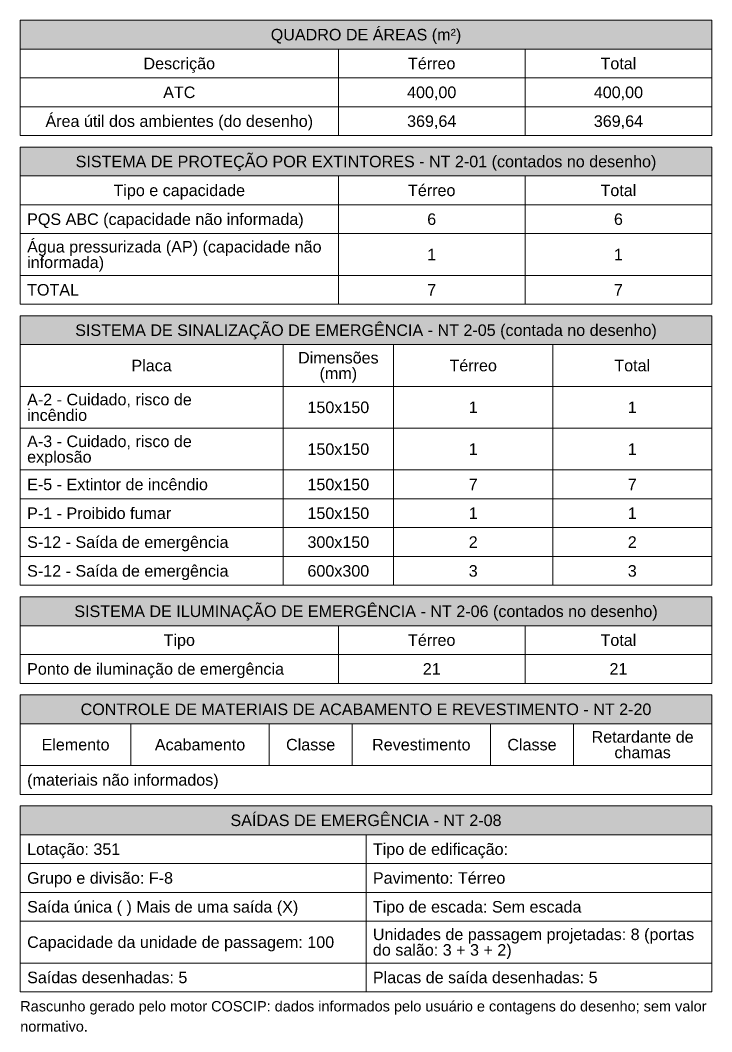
# Model space of a CAD drawing. Header units: metres. Extents: x -2 to 169, y -5 to 45.
# Drawn here: x 50 to 62, y 7.53 to 25.07 of the extents above; entities that cross this region are included whole.
import ezdxf
from ezdxf.enums import TextEntityAlignment as Align

# ---------------------------------------------------------------- set-up
doc = ezdxf.new("R2010")
doc.units = ezdxf.units.M
doc.header["$LTSCALE"] = 0.1
doc.layers.add('QUADRO', color=7, linetype='Continuous', lineweight=18)
doc.styles.add('COSCIP-TEXTO', font='arial.ttf')

msp = doc.modelspace()

# ---------------------------------------------------------------- hatches: boundary and pattern name
at = {"layer": 'QUADRO'}
h = msp.add_hatch(color=253, dxfattribs=at)
h.dxf.hatch_style = 1
h.paths.add_polyline_path([(50, 25.075), (62, 25.075), (62, 24.575), (50, 24.575)])
h = msp.add_hatch(color=253, dxfattribs=at)
h.dxf.hatch_style = 1
h.paths.add_polyline_path([(50, 22.875), (62, 22.875), (62, 22.375), (50, 22.375)])
h = msp.add_hatch(color=253, dxfattribs=at)
h.dxf.hatch_style = 1
h.paths.add_polyline_path([(50, 19.95), (62, 19.95), (62, 19.45), (50, 19.45)])
h = msp.add_hatch(color=253, dxfattribs=at)
h.dxf.hatch_style = 1
h.paths.add_polyline_path([(50, 15.075), (62, 15.075), (62, 14.575), (50, 14.575)])
h = msp.add_hatch(color=253, dxfattribs=at)
h.dxf.hatch_style = 1
h.paths.add_polyline_path([(50, 13.375), (62, 13.375), (62, 12.875), (50, 12.875)])
h = msp.add_hatch(color=253, dxfattribs=at)
h.dxf.hatch_style = 1
h.paths.add_polyline_path([(50, 11.45), (62, 11.45), (62, 10.95), (50, 10.95)])

# ---------------------------------------------------------------- linework, layer by layer
for p, q in [((50, 25.075), (62, 25.075)), ((50, 25.075), (50, 24.575)), ((62, 25.075), (62, 24.575)), ((50, 24.575), (62, 24.575)), ((50, 24.575), (62, 24.575)), ((50, 24.575), (50, 24.075)), ((55.52, 24.575), (55.52, 24.075)), ((58.76, 24.575), (58.76, 24.075)), ((62, 24.575), (62, 24.075)), ((50, 24.075), (62, 24.075)), ((50, 24.075), (62, 24.075)), ((50, 24.075), (50, 23.575)), ((55.52, 24.075), (55.52, 23.575)), ((58.76, 24.075), (58.76, 23.575)), ((62, 24.075), (62, 23.575)), ((50, 23.575), (62, 23.575)), ((50, 23.575), (62, 23.575)), ((50, 23.575), (50, 23.075)), ((55.52, 23.575), (55.52, 23.075)), ((58.76, 23.575), (58.76, 23.075)), ((62, 23.575), (62, 23.075)), ((50, 23.075), (62, 23.075)), ((50, 22.875), (62, 22.875)), ((50, 22.875), (50, 22.375)), ((62, 22.875), (62, 22.375)), ((50, 22.375), (62, 22.375)), ((50, 22.375), (62, 22.375)), ((50, 22.375), (50, 21.875)), ((55.52, 22.375), (55.52, 21.875)), ((58.76, 22.375), (58.76, 21.875)), ((62, 22.375), (62, 21.875)), ((50, 21.875), (62, 21.875)), ((50, 21.875), (62, 21.875)), ((50, 21.875), (50, 21.375)), ((55.52, 21.875), (55.52, 21.375)), ((58.76, 21.875), (58.76, 21.375)), ((62, 21.875), (62, 21.375)), ((50, 21.375), (62, 21.375)), ((50, 21.375), (62, 21.375)), ((50, 21.375), (50, 20.65)), ((55.52, 21.375), (55.52, 20.65)), ((58.76, 21.375), (58.76, 20.65)), ((62, 21.375), (62, 20.65)), ((50, 20.65), (62, 20.65)), ((50, 20.65), (62, 20.65)), ((50, 20.65), (50, 20.15)), ((55.52, 20.65), (55.52, 20.15)), ((58.76, 20.65), (58.76, 20.15)), ((62, 20.65), (62, 20.15)), ((50, 20.15), (62, 20.15)), ((50, 19.95), (62, 19.95)), ((50, 19.95), (50, 19.45)), ((62, 19.95), (62, 19.45)), ((50, 19.45), (62, 19.45)), ((50, 19.45), (62, 19.45)), ((50, 19.45), (50, 18.725)), ((54.56, 19.45), (54.56, 18.725)), ((56.48, 19.45), (56.48, 18.725)), ((59.24, 19.45), (59.24, 18.725)), ((62, 19.45), (62, 18.725)), ((50, 18.725), (62, 18.725)), ((50, 18.725), (62, 18.725)), ((50, 18.725), (50, 18)), ((54.56, 18.725), (54.56, 18)), ((56.48, 18.725), (56.48, 18)), ((59.24, 18.725), (59.24, 18)), ((62, 18.725), (62, 18)), ((50, 18), (62, 18)), ((50, 18), (62, 18)), ((50, 18), (50, 17.275)), ((54.56, 18), (54.56, 17.275)), ((56.48, 18), (56.48, 17.275)), ((59.24, 18), (59.24, 17.275)), ((62, 18), (62, 17.275)), ((50, 17.275), (62, 17.275)), ((50, 17.275), (62, 17.275)), ((50, 17.275), (50, 16.775)), ((54.56, 17.275), (54.56, 16.775)), ((56.48, 17.275), (56.48, 16.775)), ((59.24, 17.275), (59.24, 16.775)), ((62, 17.275), (62, 16.775)), ((50, 16.775), (62, 16.775)), ((50, 16.775), (62, 16.775)), ((50, 16.775), (50, 16.275)), ((54.56, 16.775), (54.56, 16.275)), ((56.48, 16.775), (56.48, 16.275)), ((59.24, 16.775), (59.24, 16.275)), ((62, 16.775), (62, 16.275)), ((50, 16.275), (62, 16.275)), ((50, 16.275), (62, 16.275)), ((50, 16.275), (50, 15.775)), ((54.56, 16.275), (54.56, 15.775)), ((56.48, 16.275), (56.48, 15.775)), ((59.24, 16.275), (59.24, 15.775)), ((62, 16.275), (62, 15.775)), ((50, 15.775), (62, 15.775)), ((50, 15.775), (62, 15.775)), ((50, 15.775), (50, 15.275)), ((54.56, 15.775), (54.56, 15.275)), ((56.48, 15.775), (56.48, 15.275)), ((59.24, 15.775), (59.24, 15.275)), ((62, 15.775), (62, 15.275)), ((50, 15.275), (62, 15.275)), ((50, 15.075), (62, 15.075)), ((50, 15.075), (50, 14.575)), ((62, 15.075), (62, 14.575)), ((50, 14.575), (62, 14.575)), ((50, 14.575), (62, 14.575)), ((50, 14.575), (50, 14.075)), ((55.52, 14.575), (55.52, 14.075)), ((58.76, 14.575), (58.76, 14.075)), ((62, 14.575), (62, 14.075)), ((50, 14.075), (62, 14.075)), ((50, 14.075), (62, 14.075)), ((50, 14.075), (50, 13.575)), ((55.52, 14.075), (55.52, 13.575)), ((58.76, 14.075), (58.76, 13.575)), ((62, 14.075), (62, 13.575)), ((50, 13.575), (62, 13.575)), ((50, 13.375), (62, 13.375)), ((50, 13.375), (50, 12.875)), ((62, 13.375), (62, 12.875)), ((50, 12.875), (62, 12.875)), ((50, 12.875), (62, 12.875)), ((50, 12.875), (50, 12.15)), ((51.92, 12.875), (51.92, 12.15)), ((54.32, 12.875), (54.32, 12.15)), ((55.76, 12.875), (55.76, 12.15)), ((58.16, 12.875), (58.16, 12.15)), ((59.6, 12.875), (59.6, 12.15)), ((62, 12.875), (62, 12.15)), ((50, 12.15), (62, 12.15)), ((50, 12.15), (62, 12.15)), ((50, 12.15), (50, 11.65)), ((62, 12.15), (62, 11.65)), ((50, 11.65), (62, 11.65)), ((50, 11.45), (62, 11.45)), ((50, 11.45), (50, 10.95)), ((62, 11.45), (62, 10.95)), ((50, 10.95), (62, 10.95)), ((50, 10.95), (62, 10.95)), ((50, 10.95), (50, 10.45)), ((56, 10.95), (56, 10.45)), ((62, 10.95), (62, 10.45)), ((50, 10.45), (62, 10.45)), ((50, 10.45), (62, 10.45)), ((50, 10.45), (50, 9.95)), ((56, 10.45), (56, 9.95)), ((62, 10.45), (62, 9.95)), ((50, 9.95), (62, 9.95)), ((50, 9.95), (62, 9.95)), ((50, 9.95), (50, 9.45)), ((56, 9.95), (56, 9.45)), ((62, 9.95), (62, 9.45)), ((50, 9.45), (62, 9.45)), ((50, 9.45), (62, 9.45)), ((50, 9.45), (50, 8.725)), ((56, 9.45), (56, 8.725)), ((62, 9.45), (62, 8.725)), ((50, 8.725), (62, 8.725)), ((50, 8.725), (62, 8.725)), ((50, 8.725), (50, 8.225)), ((56, 8.725), (56, 8.225)), ((62, 8.725), (62, 8.225)), ((50, 8.225), (62, 8.225))]:
    msp.add_line(p, q, dxfattribs=at)

# ---------------------------------------------------------------- texts
at = {"layer": 'QUADRO', "style": 'COSCIP-TEXTO'}
for s, p in [('QUADRO DE ÁREAS (m²)', (56, 24.825)), ('Descrição', (52.76, 24.325)), ('Térreo', (57.14, 24.325)), ('Total', (60.38, 24.325)), ('ATC', (52.76, 23.825)), ('400,00', (57.14, 23.825)), ('400,00', (60.38, 23.825)), ('Área útil dos ambientes (do desenho)', (52.76, 23.325)), ('369,64', (57.14, 23.325)), ('369,64', (60.38, 23.325)), ('SISTEMA DE PROTEÇÃO POR EXTINTORES - NT 2-01 (contados no desenho)', (56, 22.625)), ('Tipo e capacidade', (52.76, 22.125)), ('Térreo', (57.14, 22.125)), ('Total', (60.38, 22.125)), ('6', (57.14, 21.625)), ('6', (60.38, 21.625)), ('1', (57.14, 21.012)), ('1', (60.38, 21.012)), ('7', (57.14, 20.4)), ('7', (60.38, 20.4)), ('SISTEMA DE SINALIZAÇÃO DE EMERGÊNCIA - NT 2-05 (contada no desenho)', (56, 19.7)), ('Dimensões', (55.52, 19.222)), ('Placa', (52.28, 19.087)), ('Térreo', (57.86, 19.087)), ('Total', (60.62, 19.087)), ('(mm)', (55.52, 18.952)), ('150x150', (55.52, 18.362)), ('1', (57.86, 18.362)), ('1', (60.62, 18.362)), ('150x150', (55.52, 17.637)), ('1', (57.86, 17.637)), ('1', (60.62, 17.637)), ('150x150', (55.52, 17.025)), ('7', (57.86, 17.025)), ('7', (60.62, 17.025)), ('150x150', (55.52, 16.525)), ('1', (57.86, 16.525)), ('1', (60.62, 16.525)), ('300x150', (55.52, 16.025)), ('2', (57.86, 16.025)), ('2', (60.62, 16.025)), ('600x300', (55.52, 15.525)), ('3', (57.86, 15.525)), ('3', (60.62, 15.525)), ('SISTEMA DE ILUMINAÇÃO DE EMERGÊNCIA - NT 2-06 (contados no desenho)', (56, 14.825)), ('Tipo', (52.76, 14.325)), ('Térreo', (57.14, 14.325)), ('Total', (60.38, 14.325)), ('21', (57.14, 13.825)), ('21', (60.38, 13.825)), ('CONTROLE DE MATERIAIS DE ACABAMENTO E REVESTIMENTO - NT 2-20', (56, 13.125)), ('Retardante de', (60.8, 12.647)), ('Elemento', (50.96, 12.512)), ('Acabamento', (53.12, 12.512)), ('Classe', (55.04, 12.512)), ('Revestimento', (56.96, 12.512)), ('Classe', (58.88, 12.512)), ('chamas', (60.8, 12.377)), ('SAÍDAS DE EMERGÊNCIA - NT 2-08', (56, 11.2))]:
    msp.add_text(s, height=0.2, dxfattribs=at).set_placement(p, align=Align.MIDDLE_CENTER)
for s, height, p in [('PQS ABC (capacidade não informada)', 0.2, (50.12, 21.625)), ('Água pressurizada (AP) (capacidade não', 0.2, (50.12, 21.147)), ('informada)', 0.2, (50.12, 20.877)), ('TOTAL', 0.2, (50.12, 20.4)), ('A-2 - Cuidado, risco de', 0.2, (50.12, 18.497)), ('incêndio', 0.2, (50.12, 18.227)), ('A-3 - Cuidado, risco de', 0.2, (50.12, 17.772)), ('explosão', 0.2, (50.12, 17.502)), ('E-5 - Extintor de incêndio', 0.2, (50.12, 17.025)), ('P-1 - Proibido fumar', 0.2, (50.12, 16.525)), ('S-12 - Saída de emergência', 0.2, (50.12, 16.025)), ('S-12 - Saída de emergência', 0.2, (50.12, 15.525)), ('Ponto de iluminação de emergência', 0.2, (50.12, 13.825)), ('(materiais não informados)', 0.2, (50.12, 11.9)), ('Lotação: 351', 0.2, (50.12, 10.7)), ('Tipo de edificação:', 0.2, (56.12, 10.7)), ('Grupo e divisão: F-8', 0.2, (50.12, 10.2)), ('Pavimento: Térreo', 0.2, (56.12, 10.2)), ('Saída única ( ) Mais de uma saída (X)', 0.2, (50.12, 9.7)), ('Tipo de escada: Sem escada', 0.2, (56.12, 9.7)), ('Unidades de passagem projetadas: 8 (portas', 0.2, (56.12, 9.222)), ('Capacidade da unidade de passagem: 100', 0.2, (50.12, 9.087)), ('do salão: 3 + 3 + 2)', 0.2, (56.12, 8.952)), ('Saídas desenhadas: 5', 0.2, (50.12, 8.475)), ('Placas de saída desenhadas: 5', 0.2, (56.12, 8.475)), ('Rascunho gerado pelo motor COSCIP: dados informados pelo usuário e contagens do desenho; sem valor', 0.18, (50, 7.975)), ('normativo.', 0.18, (50, 7.625))]:
    msp.add_text(s, height=height, dxfattribs=at).set_placement(p, align=Align.MIDDLE_LEFT)

doc.saveas('drawing.dxf')
